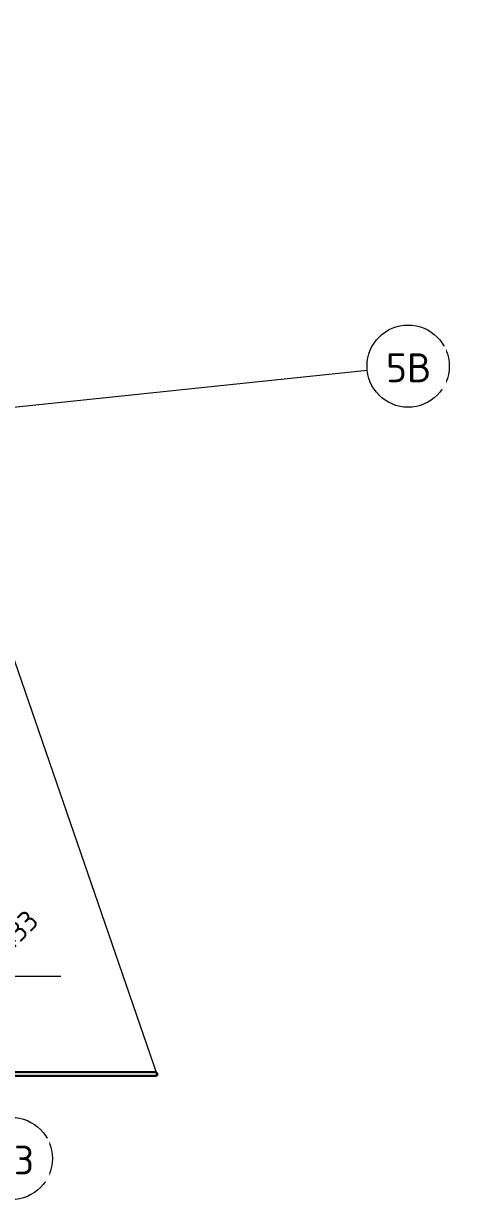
# Model space of a CAD drawing. Header units: millimetres. Extents: x 665 to 191693, y 5858 to 4040956.
# Drawn here: x 181242 to 191693, y 3964201 to 3993018 of the extents above; entities that cross this region are included whole.
import ezdxf

# ---------------------------------------------------------------- set-up
doc = ezdxf.new("R2010")
doc.units = ezdxf.units.MM
doc.linetypes.add('Dash', pattern=[7, 5, -2])
for name, color, linetype, lineweight in [('A-270-M_ROOF', 132, 'Continuous', 13), ('S-280-A_COLUMN', 171, 'Continuous', 18), ('S-280-M_STRUCT_FRAME', 12, 'Continuous', 13), ('Z-030-M_GRID', 191, 'Continuous', 13), ('Z-033_T_GRIDREF', 31, 'Continuous', 13)]:
    doc.layers.add(name, color=color, linetype=linetype, lineweight=lineweight)
doc.styles.add('ISOCPEUR_2', font='isocpeur.ttf', dxfattribs={"height": 700})
doc.styles.add('ISOCPEUR_3', font='isocpeur.ttf', dxfattribs={"height": 500})

# ---------------------------------------------------------------- blocks, each defined once
blk = doc.blocks.new('25021-APA-ZZ-ZZ-M3-AR-000001_V3_rvt-2-S6_001 - LOWER ROOF FRAMING - PART 2')
at = {"layer": 'A-270-M_ROOF', "color": 253, "lineweight": 5}
for p, q in [((-2298263, 3967434), (-2308543, 3997286)), ((-2395614, 3967434), (-2298263, 3967434)), ((-2298311, 3967417), (-2298317, 3967434)), ((-2298263, 3967434), (-2298311, 3967417)), ((-2298281, 3967485), (-2298263, 3967485)), ((-2298263, 3967485), (-2298263, 3967434))]:
    blk.add_line(p, q, dxfattribs=at)
blk = doc.blocks.new('NRP_Framing-Steel-PFC - B308 - 250PFC-4146658-S6_001 - LOWER ROOF FRAMING - PART 2')
at = {"layer": 'S-280-M_STRUCT_FRAME', "linetype": 'Dash', "lineweight": 25}
for points in [[(-2306628, 3967424), (-2306623, 3967424), (-2306625, 3967428), (-2306628, 3967428)], [(-2301128, 3967424), (-2298287, 3967424), (-2298287, 3967514), (-2306623, 3967514), (-2306623, 3967424), (-2302338, 3967424)]]:
    blk.add_hatch(color=256, dxfattribs=at).paths.add_polyline_path(points)
for p, q in [((-2306627, 3967514), (-2306628, 3967514)), ((-2306628, 3967514), (-2306628, 3967428)), ((-2306627, 3967514), (-2306628, 3967514)), ((-2306627, 3967432), (-2306627, 3967514)), ((-2306624, 3967514), (-2306627, 3967514)), ((-2306624, 3967432), (-2306627, 3967432)), ((-2306623, 3967514), (-2306624, 3967514)), ((-2306624, 3967514), (-2306624, 3967432)), ((-2306623, 3967514), (-2306624, 3967514)), ((-2306623, 3967432), (-2306624, 3967432))]:
    blk.add_line(p, q, dxfattribs=at)
at = {"layer": 'S-280-M_STRUCT_FRAME', "lineweight": 25}
for p, q in [((-2306628, 3967428), (-2306628, 3967424)), ((-2306628, 3967424), (-2306623, 3967424)), ((-2306623, 3967424), (-2306623, 3967514)), ((-2298287, 3967514), (-2306623, 3967514)), ((-2306623, 3967424), (-2298287, 3967424)), ((-2298287, 3967514), (-2298287, 3967424))]:
    blk.add_line(p, q, dxfattribs=at)
blk = doc.blocks.new('Grid - NRP_Grid-Head-320187-S6_001 - LOWER ROOF FRAMING - PART 2')
at = {"layer": 'Z-033_T_GRIDREF'}
blk.add_circle((0, 0), 5, dxfattribs=at)

msp = doc.modelspace()

# ---------------------------------------------------------------- linework, layer by layer
at = {"layer": 'Z-030-M_GRID'}
for p, q in [((189600, 3984583), (114285, 3976668)), ((84873, 3969847), (182147, 3969847))]:
    msp.add_line(p, q, dxfattribs=at)

# ---------------------------------------------------------------- block references
at = {"lineweight": 5}
msp.add_blockref('25021-APA-ZZ-ZZ-M3-AR-000001_V3_rvt-2-S6_001 - LOWER ROOF FRAMING - PART 2', (2482757, 0), dxfattribs=at)
at = {"layer": 'S-280-M_STRUCT_FRAME', "linetype": 'Dash', "lineweight": 25}
msp.add_blockref('NRP_Framing-Steel-PFC - B308 - 250PFC-4146658-S6_001 - LOWER ROOF FRAMING - PART 2', (2482757, 0), dxfattribs=at)
at = {"layer": 'Z-033_T_GRIDREF', "xscale": 199.9999999999999, "yscale": 199.9999999999999, "zscale": 199.9999999999999}
for p, rotation in [((190594, 3984688), 95.99999999999999), ((180942, 3965413), 13.98040349047966)]:
    msp.add_blockref('Grid - NRP_Grid-Head-320187-S6_001 - LOWER ROOF FRAMING - PART 2', p, dxfattribs=dict(at, rotation=rotation))

# ---------------------------------------------------------------- texts
at = {"layer": 'S-280-A_COLUMN', "lineweight": 13, "insert": (179995, 3970203), "char_height": 500, "width": 2260.76, "attachment_point": 1, "rotation": 45, "style": 'ISOCPEUR_3'}
msp.add_mtext('SC433', dxfattribs=at)

# ---------------------------------------------------------------- next in the draw order: texts
at = {"layer": 'Z-033_T_GRIDREF', "char_height": 700, "width": 1282.7, "attachment_point": 1, "style": 'ISOCPEUR_2', "bg_fill": 3, "box_fill_scale": 1.25, "bg_fill_color": 256, "bg_fill_true_color": 13158600, "bg_fill_transparency": 0}
for s, insert in [('5B', (190056, 3984997)), ('B3', (180406, 3965725))]:
    msp.add_mtext(s, dxfattribs=dict(at, insert=insert))

doc.saveas('drawing.dxf')
